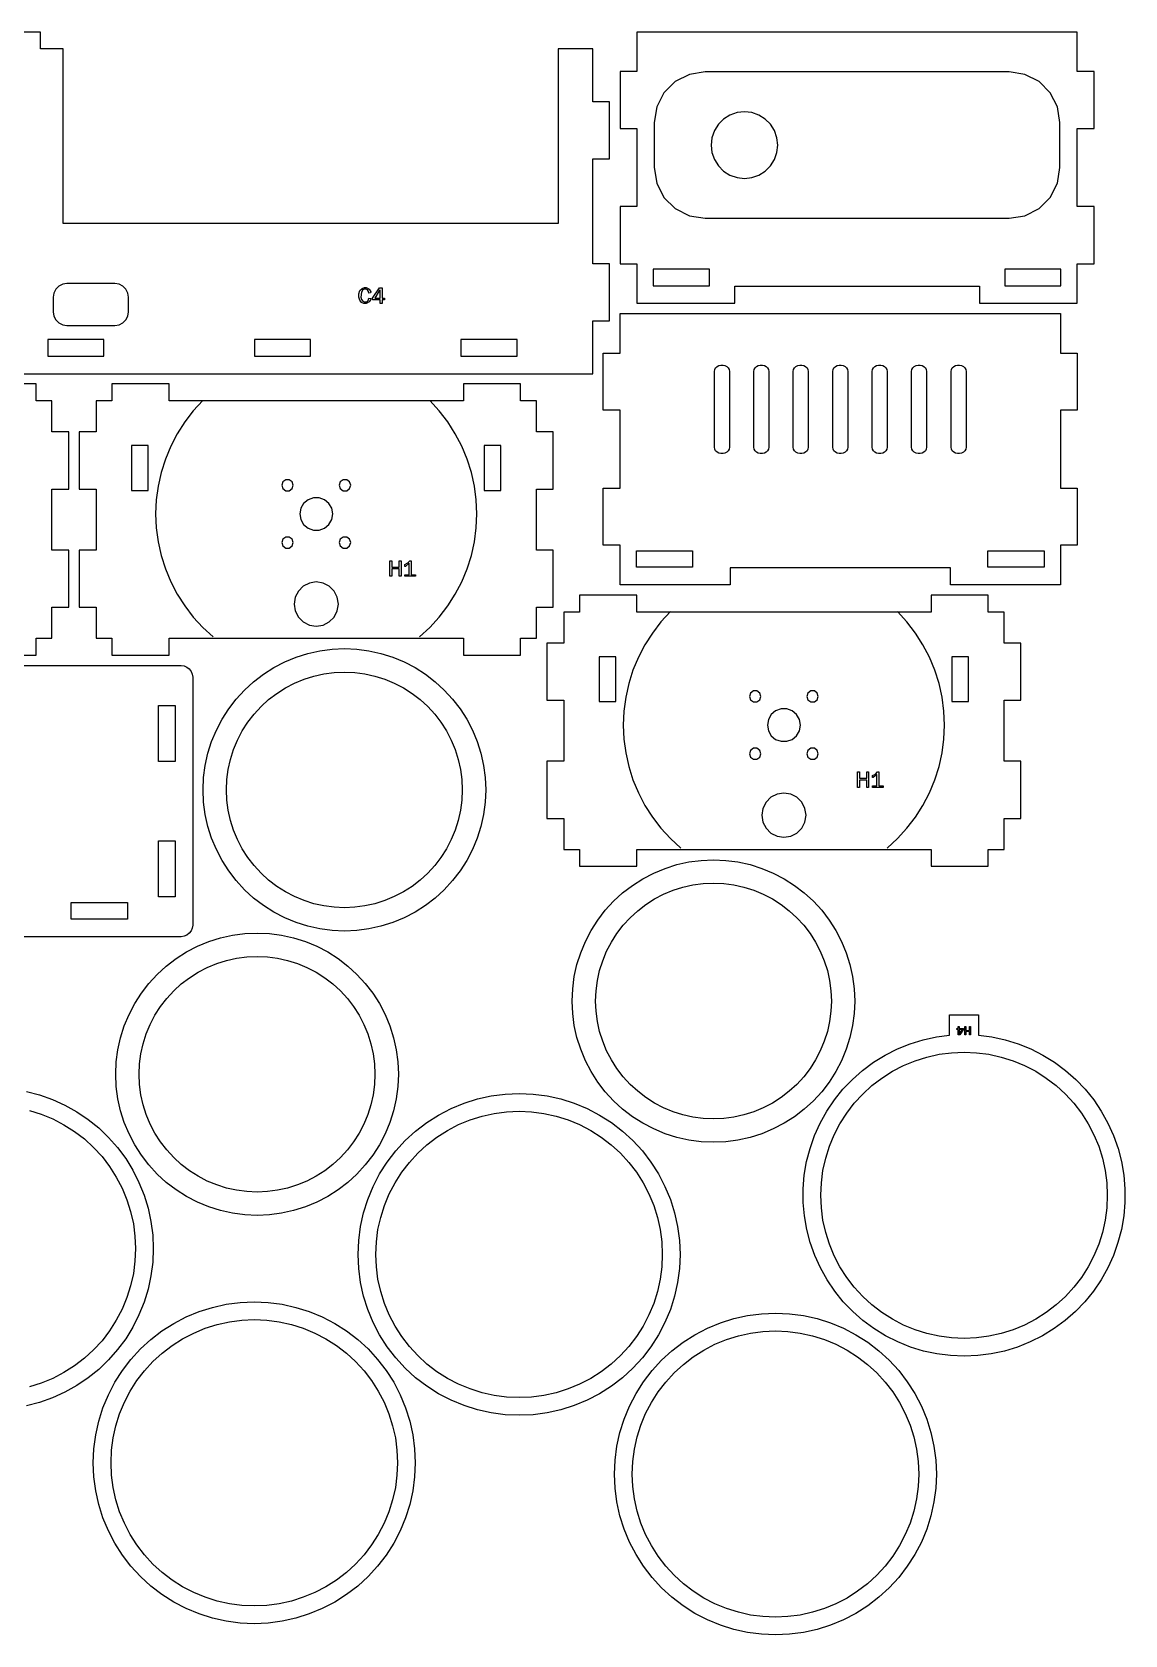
# Model space of a CAD drawing. Header units: millimetres. Extents: x 3 to 447, y 5 to 297.
# Drawn here: x 252.6 to 446.6, y 12.3 to 297 of the extents above; entities that cross this region are included whole.
import ezdxf

# ---------------------------------------------------------------- set-up
doc = ezdxf.new("R2010")
doc.units = ezdxf.units.MM
for name, color, linetype in [('CUT', 1, 'CONTINUOUS'), ('ENGRAVE', 7, 'CONTINUOUS'), ('SCORE', 5, 'CONTINUOUS')]:
    doc.layers.add(name, color=color, linetype=linetype)

msp = doc.modelspace()

# ---------------------------------------------------------------- linework, layer by layer
at = {"layer": 'CUT'}
for points in [[(242, 236.325), (352.15, 236.325), (352.15, 245.706), (355.15, 245.706), (355.15, 255.856), (352.15, 255.856), (352.15, 274.469), (355.15, 274.469), (355.15, 284.619), (352.15, 284.619), (352.15, 294), (346, 294), (346, 263), (258.15, 263), (258.15, 294), (254.15, 294), (254.15, 297), (246, 297)], [(243.2, 186.35), (253.35, 186.35), (253.35, 189.35), (256.15, 189.35), (256.15, 194.85), (259.15, 194.85), (259.15, 205), (256.15, 205), (256.15, 215.85), (259.15, 215.85), (259.15, 226), (256.15, 226), (256.15, 231.5), (253.35, 231.5), (253.35, 234.5), (243.2, 234.5)], [(229.07, 184.5), (279.08, 184.5), (279.612, 184.43), (280.113, 184.223), (280.543, 183.893), (280.873, 183.463), (281.08, 182.962), (281.15, 182.43), (281.15, 138.42), (281.08, 137.888), (280.873, 137.387), (280.543, 136.957), (280.113, 136.627), (279.612, 136.42), (279.08, 136.35), (229.07, 136.35)], [(251.631, 108.875), (253.976, 108.261), (256.26, 107.451), (258.467, 106.451), (260.581, 105.267), (262.587, 103.908), (264.471, 102.384), (266.219, 100.706), (267.819, 98.886), (269.259, 96.937), (270.528, 94.873), (271.618, 92.708), (272.521, 90.46), (273.23, 88.142), (273.74, 85.773), (274.047, 83.37), (274.15, 80.949), (274.047, 78.528), (273.74, 76.124), (273.23, 73.755), (272.521, 71.438), (271.618, 69.189), (270.528, 67.025), (269.259, 64.961), (267.819, 63.012), (266.219, 61.192), (264.471, 59.514), (262.587, 57.99), (260.581, 56.631), (258.467, 55.447), (256.26, 54.446), (253.976, 53.637), (251.631, 53.023)], [(252.155, 105.507), (254.271, 104.84), (256.32, 103.992), (258.287, 102.967), (260.158, 101.776), (261.918, 100.425), (263.553, 98.927), (265.052, 97.292), (266.402, 95.532), (267.594, 93.661), (268.618, 91.694), (269.467, 89.645), (270.134, 87.529), (270.614, 85.364), (270.903, 83.165), (271, 80.949), (270.903, 78.733), (270.614, 76.534), (270.134, 74.368), (269.467, 72.253), (268.618, 70.204), (267.594, 68.236), (266.402, 66.366), (265.052, 64.606), (263.553, 62.971), (261.918, 61.472), (260.158, 60.122), (258.287, 58.93), (256.32, 57.906), (254.271, 57.057), (252.155, 56.39)]]:
    msp.add_lwpolyline(points, dxfattribs=at)
for points in [[(360, 248.85), (377.346, 248.85), (377.346, 251.85), (420.804, 251.85), (420.804, 248.85), (438.15, 248.85), (438.15, 255.85), (441.15, 255.85), (441.15, 266), (438.15, 266), (438.15, 279.85), (441.15, 279.85), (441.15, 290), (438.15, 290), (438.15, 297), (360, 297), (360, 290), (357, 290), (357, 279.85), (360, 279.85), (360, 266), (357, 266), (357, 255.85), (360, 255.85)], [(385, 276.925), (384.851, 278.243), (384.413, 279.496), (383.707, 280.619), (382.769, 281.557), (381.646, 282.263), (380.393, 282.701), (379.075, 282.85), (377.757, 282.701), (376.504, 282.263), (375.381, 281.557), (374.443, 280.619), (373.737, 279.496), (373.299, 278.243), (373.15, 276.925), (373.299, 275.607), (373.737, 274.354), (374.443, 273.231), (375.381, 272.293), (376.504, 271.587), (377.757, 271.149), (379.075, 271), (380.393, 271.149), (381.646, 271.587), (382.769, 272.293), (383.707, 273.231), (384.413, 274.354), (384.851, 275.607)], [(362.9, 251.95), (372.85, 251.95), (372.85, 254.9), (362.9, 254.9)], [(425.3, 251.95), (435.25, 251.95), (435.25, 254.9), (425.3, 254.9)], [(269.75, 249.894), (269.63, 250.649), (269.286, 251.324), (268.75, 251.861), (268.074, 252.205), (267.319, 252.325), (258.831, 252.325), (258.076, 252.205), (257.4, 251.861), (256.864, 251.324), (256.52, 250.649), (256.4, 249.894), (256.4, 247.305), (256.52, 246.55), (256.864, 245.875), (257.4, 245.338), (258.076, 244.994), (258.831, 244.875), (267.319, 244.875), (268.074, 244.994), (268.75, 245.338), (269.286, 245.875), (269.63, 246.55), (269.75, 247.305)], [(435.15, 198.85), (415.618, 198.85), (415.618, 201.85), (376.532, 201.85), (376.532, 198.85), (357, 198.85), (357, 205.85), (354, 205.85), (354, 216), (357, 216), (357, 229.85), (354, 229.85), (354, 240), (357, 240), (357, 247), (435.15, 247), (435.15, 240), (438.15, 240), (438.15, 229.85), (435.15, 229.85), (435.15, 216), (438.15, 216), (438.15, 205.85), (435.15, 205.85)], [(255.433, 239.425), (265.383, 239.425), (265.383, 242.375), (255.433, 242.375)], [(292.1, 239.425), (302.05, 239.425), (302.05, 242.375), (292.1, 242.375)], [(328.767, 239.425), (338.717, 239.425), (338.717, 242.375), (328.767, 242.375)], [(373.75, 236.719), (373.806, 237.072), (373.966, 237.386), (374.214, 237.634), (374.528, 237.794), (374.881, 237.85), (375.269, 237.85), (375.622, 237.794), (375.936, 237.634), (376.184, 237.386), (376.344, 237.072), (376.4, 236.719), (376.4, 223.291), (376.344, 222.938), (376.184, 222.624), (375.936, 222.376), (375.622, 222.216), (375.269, 222.16), (374.881, 222.16), (374.528, 222.216), (374.214, 222.376), (373.966, 222.624), (373.806, 222.938), (373.75, 223.291)], [(380.75, 236.719), (380.806, 237.072), (380.966, 237.386), (381.214, 237.634), (381.528, 237.794), (381.881, 237.85), (382.269, 237.85), (382.622, 237.794), (382.936, 237.634), (383.184, 237.386), (383.344, 237.072), (383.4, 236.719), (383.4, 223.291), (383.344, 222.938), (383.184, 222.624), (382.936, 222.376), (382.622, 222.216), (382.269, 222.16), (381.881, 222.16), (381.528, 222.216), (381.214, 222.376), (380.966, 222.624), (380.806, 222.938), (380.75, 223.291)], [(387.75, 236.719), (387.806, 237.072), (387.966, 237.386), (388.214, 237.634), (388.528, 237.794), (388.881, 237.85), (389.269, 237.85), (389.622, 237.794), (389.936, 237.634), (390.184, 237.386), (390.344, 237.072), (390.4, 236.719), (390.4, 223.291), (390.344, 222.938), (390.184, 222.624), (389.936, 222.376), (389.622, 222.216), (389.269, 222.16), (388.881, 222.16), (388.528, 222.216), (388.214, 222.376), (387.966, 222.624), (387.806, 222.938), (387.75, 223.291)], [(394.75, 236.719), (394.806, 237.072), (394.966, 237.386), (395.214, 237.634), (395.528, 237.794), (395.881, 237.85), (396.269, 237.85), (396.622, 237.794), (396.936, 237.634), (397.184, 237.386), (397.344, 237.072), (397.4, 236.719), (397.4, 223.291), (397.344, 222.938), (397.184, 222.624), (396.936, 222.376), (396.622, 222.216), (396.269, 222.16), (395.881, 222.16), (395.528, 222.216), (395.214, 222.376), (394.966, 222.624), (394.806, 222.938), (394.75, 223.291)], [(401.75, 236.719), (401.806, 237.072), (401.966, 237.386), (402.214, 237.634), (402.528, 237.794), (402.881, 237.85), (403.269, 237.85), (403.622, 237.794), (403.936, 237.634), (404.184, 237.386), (404.344, 237.072), (404.4, 236.719), (404.4, 223.291), (404.344, 222.938), (404.184, 222.624), (403.936, 222.376), (403.622, 222.216), (403.269, 222.16), (402.881, 222.16), (402.528, 222.216), (402.214, 222.376), (401.966, 222.624), (401.806, 222.938), (401.75, 223.291)], [(408.75, 236.719), (408.806, 237.072), (408.966, 237.386), (409.214, 237.634), (409.528, 237.794), (409.881, 237.85), (410.269, 237.85), (410.622, 237.794), (410.936, 237.634), (411.184, 237.386), (411.344, 237.072), (411.4, 236.719), (411.4, 223.291), (411.344, 222.938), (411.184, 222.624), (410.936, 222.376), (410.622, 222.216), (410.269, 222.16), (409.881, 222.16), (409.528, 222.216), (409.214, 222.376), (408.966, 222.624), (408.806, 222.938), (408.75, 223.291)], [(415.75, 236.719), (415.806, 237.072), (415.966, 237.386), (416.214, 237.634), (416.528, 237.794), (416.881, 237.85), (417.269, 237.85), (417.622, 237.794), (417.936, 237.634), (418.184, 237.386), (418.344, 237.072), (418.4, 236.719), (418.4, 223.291), (418.344, 222.938), (418.184, 222.624), (417.936, 222.376), (417.622, 222.216), (417.269, 222.16), (416.881, 222.16), (416.528, 222.216), (416.214, 222.376), (415.966, 222.624), (415.806, 222.938), (415.75, 223.291)], [(264, 189.35), (266.8, 189.35), (266.8, 186.35), (276.95, 186.35), (276.95, 189.35), (329.2, 189.35), (329.2, 186.35), (339.35, 186.35), (339.35, 189.35), (342.15, 189.35), (342.15, 194.85), (345.15, 194.85), (345.15, 205), (342.15, 205), (342.15, 215.85), (345.15, 215.85), (345.15, 226), (342.15, 226), (342.15, 231.5), (339.35, 231.5), (339.35, 234.5), (329.2, 234.5), (329.2, 231.5), (276.95, 231.5), (276.95, 234.5), (266.8, 234.5), (266.8, 231.5), (264, 231.5), (264, 226), (261, 226), (261, 215.85), (264, 215.85), (264, 205), (261, 205), (261, 194.85), (264, 194.85)], [(270.3, 215.6), (273.25, 215.6), (273.25, 223.55), (270.3, 223.55)], [(332.9, 215.6), (335.85, 215.6), (335.85, 223.55), (332.9, 223.55)], [(299.005, 216.516), (298.81, 217.116), (298.299, 217.487), (297.668, 217.487), (297.158, 217.116), (296.963, 216.516), (297.158, 215.916), (297.668, 215.545), (298.299, 215.545), (298.81, 215.916)], [(309.187, 216.516), (308.992, 217.116), (308.482, 217.487), (307.851, 217.487), (307.34, 217.116), (307.145, 216.516), (307.34, 215.916), (307.851, 215.545), (308.482, 215.545), (308.992, 215.916)], [(305.999, 211.425), (305.823, 212.425), (305.315, 213.304), (304.537, 213.957), (303.583, 214.304), (302.567, 214.304), (301.613, 213.957), (300.835, 213.304), (300.327, 212.425), (300.151, 211.425), (300.327, 210.425), (300.835, 209.546), (301.613, 208.893), (302.567, 208.546), (303.583, 208.546), (304.537, 208.893), (305.315, 209.546), (305.823, 210.425)], [(299.005, 206.334), (298.81, 206.934), (298.299, 207.305), (297.668, 207.305), (297.158, 206.934), (296.963, 206.334), (297.158, 205.734), (297.668, 205.363), (298.299, 205.363), (298.81, 205.734)], [(309.187, 206.334), (308.992, 206.934), (308.482, 207.305), (307.851, 207.305), (307.34, 206.934), (307.145, 206.334), (307.34, 205.734), (307.851, 205.363), (308.482, 205.363), (308.992, 205.734)], [(369.85, 201.95), (359.9, 201.95), (359.9, 204.9), (369.85, 204.9)], [(432.25, 201.95), (422.3, 201.95), (422.3, 204.9), (432.25, 204.9)], [(306.999, 195.425), (306.807, 196.638), (306.25, 197.732), (305.382, 198.6), (304.288, 199.157), (303.075, 199.349), (301.862, 199.157), (300.768, 198.6), (299.9, 197.732), (299.343, 196.638), (299.151, 195.425), (299.343, 194.212), (299.9, 193.118), (300.768, 192.25), (301.862, 191.693), (303.075, 191.501), (304.288, 191.693), (305.382, 192.25), (306.25, 193.118), (306.807, 194.212)], [(347, 151.85), (349.8, 151.85), (349.8, 148.85), (359.95, 148.85), (359.95, 151.85), (412.2, 151.85), (412.2, 148.85), (422.35, 148.85), (422.35, 151.85), (425.15, 151.85), (425.15, 157.35), (428.15, 157.35), (428.15, 167.5), (425.15, 167.5), (425.15, 178.35), (428.15, 178.35), (428.15, 188.5), (425.15, 188.5), (425.15, 194), (422.35, 194), (422.35, 197), (412.2, 197), (412.2, 194), (359.95, 194), (359.95, 197), (349.8, 197), (349.8, 194), (347, 194), (347, 188.5), (344, 188.5), (344, 178.35), (347, 178.35), (347, 167.5), (344, 167.5), (344, 157.35), (347, 157.35)], [(283, 162.425), (283.095, 164.61), (283.381, 166.779), (283.854, 168.915), (284.512, 171.001), (285.349, 173.022), (286.359, 174.962), (287.535, 176.807), (288.866, 178.543), (290.344, 180.156), (291.957, 181.634), (293.693, 182.965), (295.538, 184.141), (297.478, 185.151), (299.499, 185.988), (301.585, 186.646), (303.721, 187.119), (305.89, 187.405), (308.075, 187.5), (310.261, 187.405), (312.429, 187.119), (314.565, 186.646), (316.651, 185.988), (318.672, 185.151), (320.613, 184.141), (322.458, 182.965), (324.193, 181.634), (325.806, 180.156), (327.284, 178.543), (328.615, 176.807), (329.791, 174.962), (330.801, 173.022), (331.638, 171.001), (332.296, 168.915), (332.769, 166.779), (333.055, 164.61), (333.15, 162.425), (333.055, 160.239), (332.769, 158.071), (332.296, 155.935), (331.638, 153.849), (330.801, 151.828), (329.791, 149.887), (328.615, 148.042), (327.284, 146.307), (325.806, 144.694), (324.193, 143.216), (322.458, 141.885), (320.613, 140.709), (318.672, 139.699), (316.651, 138.862), (314.565, 138.204), (312.429, 137.731), (310.261, 137.445), (308.075, 137.35), (305.89, 137.445), (303.721, 137.731), (301.585, 138.204), (299.499, 138.862), (297.478, 139.699), (295.538, 140.709), (293.693, 141.885), (291.957, 143.216), (290.344, 144.694), (288.866, 146.307), (287.535, 148.042), (286.359, 149.887), (285.349, 151.828), (284.512, 153.849), (283.854, 155.935), (283.381, 158.071), (283.095, 160.239)], [(353.3, 178.1), (356.25, 178.1), (356.25, 186.05), (353.3, 186.05)], [(415.9, 178.1), (418.85, 178.1), (418.85, 186.05), (415.9, 186.05)], [(287.15, 162.425), (287.23, 164.249), (287.468, 166.059), (287.863, 167.841), (288.412, 169.582), (289.111, 171.268), (289.954, 172.887), (290.934, 174.427), (292.046, 175.875), (293.279, 177.221), (294.625, 178.454), (296.073, 179.566), (297.613, 180.546), (299.232, 181.389), (300.918, 182.088), (302.659, 182.637), (304.441, 183.032), (306.251, 183.27), (308.075, 183.35), (309.899, 183.27), (311.709, 183.032), (313.491, 182.637), (315.232, 182.088), (316.918, 181.389), (318.538, 180.546), (320.077, 179.566), (321.525, 178.454), (322.871, 177.221), (324.104, 175.875), (325.216, 174.427), (326.197, 172.887), (327.039, 171.268), (327.738, 169.582), (328.287, 167.841), (328.682, 166.059), (328.92, 164.249), (329, 162.425), (328.92, 160.601), (328.682, 158.791), (328.287, 157.009), (327.738, 155.268), (327.039, 153.582), (326.197, 151.962), (325.216, 150.423), (324.104, 148.975), (322.871, 147.629), (321.525, 146.396), (320.077, 145.284), (318.538, 144.303), (316.918, 143.461), (315.232, 142.762), (313.491, 142.213), (311.709, 141.818), (309.899, 141.58), (308.075, 141.5), (306.251, 141.58), (304.441, 141.818), (302.659, 142.213), (300.918, 142.762), (299.232, 143.461), (297.613, 144.303), (296.073, 145.284), (294.625, 146.396), (293.279, 147.629), (292.046, 148.975), (290.934, 150.423), (289.954, 151.962), (289.111, 153.582), (288.412, 155.268), (287.863, 157.009), (287.468, 158.791), (287.23, 160.601)], [(382.005, 179.016), (381.81, 179.616), (381.299, 179.987), (380.668, 179.987), (380.158, 179.616), (379.963, 179.016), (380.158, 178.416), (380.668, 178.045), (381.299, 178.045), (381.81, 178.416)], [(392.187, 179.016), (391.992, 179.616), (391.482, 179.987), (390.851, 179.987), (390.34, 179.616), (390.145, 179.016), (390.34, 178.416), (390.851, 178.045), (391.482, 178.045), (391.992, 178.416)], [(278.05, 167.45), (275.1, 167.45), (275.1, 177.4), (278.05, 177.4)], [(388.999, 173.925), (388.823, 174.925), (388.315, 175.804), (387.537, 176.457), (386.583, 176.804), (385.567, 176.804), (384.613, 176.457), (383.835, 175.804), (383.327, 174.925), (383.151, 173.925), (383.327, 172.925), (383.835, 172.046), (384.613, 171.393), (385.567, 171.046), (386.583, 171.046), (387.537, 171.393), (388.315, 172.046), (388.823, 172.925)], [(382.005, 168.834), (381.81, 169.434), (381.299, 169.805), (380.668, 169.805), (380.158, 169.434), (379.963, 168.834), (380.158, 168.234), (380.668, 167.863), (381.299, 167.863), (381.81, 168.234)], [(392.187, 168.834), (391.992, 169.434), (391.482, 169.805), (390.851, 169.805), (390.34, 169.434), (390.145, 168.834), (390.34, 168.234), (390.851, 167.863), (391.482, 167.863), (391.992, 168.234)], [(389.999, 157.925), (389.807, 159.138), (389.25, 160.232), (388.382, 161.1), (387.288, 161.657), (386.075, 161.849), (384.862, 161.657), (383.768, 161.1), (382.9, 160.232), (382.343, 159.138), (382.151, 157.925), (382.343, 156.712), (382.9, 155.618), (383.768, 154.75), (384.862, 154.193), (386.075, 154.001), (387.288, 154.193), (388.382, 154.75), (389.25, 155.618), (389.807, 156.712)], [(278.05, 143.45), (275.1, 143.45), (275.1, 153.4), (278.05, 153.4)], [(348.5, 124.925), (348.595, 127.11), (348.881, 129.279), (349.354, 131.415), (350.012, 133.501), (350.849, 135.522), (351.859, 137.462), (353.035, 139.307), (354.366, 141.043), (355.844, 142.656), (357.457, 144.134), (359.193, 145.465), (361.038, 146.641), (362.978, 147.651), (364.999, 148.488), (367.085, 149.146), (369.221, 149.619), (371.39, 149.905), (373.575, 150), (375.761, 149.905), (377.929, 149.619), (380.065, 149.146), (382.151, 148.488), (384.172, 147.651), (386.113, 146.641), (387.958, 145.465), (389.693, 144.134), (391.306, 142.656), (392.784, 141.043), (394.115, 139.307), (395.291, 137.462), (396.301, 135.522), (397.138, 133.501), (397.796, 131.415), (398.269, 129.279), (398.555, 127.11), (398.65, 124.925), (398.555, 122.739), (398.269, 120.571), (397.796, 118.435), (397.138, 116.349), (396.301, 114.328), (395.291, 112.387), (394.115, 110.542), (392.784, 108.807), (391.306, 107.194), (389.693, 105.716), (387.958, 104.385), (386.113, 103.209), (384.172, 102.199), (382.151, 101.362), (380.065, 100.704), (377.929, 100.231), (375.761, 99.945), (373.575, 99.85), (371.39, 99.945), (369.221, 100.231), (367.085, 100.704), (364.999, 101.362), (362.978, 102.199), (361.038, 103.209), (359.193, 104.385), (357.457, 105.716), (355.844, 107.194), (354.366, 108.807), (353.035, 110.542), (351.859, 112.387), (350.849, 114.328), (350.012, 116.349), (349.354, 118.435), (348.881, 120.571), (348.595, 122.739)], [(352.65, 124.925), (352.73, 126.749), (352.968, 128.559), (353.363, 130.341), (353.912, 132.082), (354.611, 133.768), (355.454, 135.387), (356.434, 136.927), (357.546, 138.375), (358.779, 139.721), (360.125, 140.954), (361.573, 142.066), (363.113, 143.046), (364.732, 143.889), (366.418, 144.588), (368.159, 145.137), (369.941, 145.532), (371.751, 145.77), (373.575, 145.85), (375.399, 145.77), (377.209, 145.532), (378.991, 145.137), (380.732, 144.588), (382.418, 143.889), (384.038, 143.046), (385.577, 142.066), (387.025, 140.954), (388.371, 139.721), (389.604, 138.375), (390.716, 136.927), (391.697, 135.387), (392.539, 133.768), (393.238, 132.082), (393.787, 130.341), (394.182, 128.559), (394.42, 126.749), (394.5, 124.925), (394.42, 123.101), (394.182, 121.291), (393.787, 119.509), (393.238, 117.768), (392.539, 116.082), (391.697, 114.462), (390.716, 112.923), (389.604, 111.475), (388.371, 110.129), (387.025, 108.896), (385.577, 107.784), (384.038, 106.803), (382.418, 105.961), (380.732, 105.262), (378.991, 104.713), (377.209, 104.318), (375.399, 104.08), (373.575, 104), (371.751, 104.08), (369.941, 104.318), (368.159, 104.713), (366.418, 105.262), (364.732, 105.961), (363.113, 106.803), (361.573, 107.784), (360.125, 108.896), (358.779, 110.129), (357.546, 111.475), (356.434, 112.923), (355.454, 114.462), (354.611, 116.082), (353.912, 117.768), (353.363, 119.509), (352.968, 121.291), (352.73, 123.101)], [(269.55, 139.45), (259.6, 139.45), (259.6, 142.4), (269.55, 142.4)], [(267.5, 111.925), (267.595, 114.11), (267.881, 116.279), (268.354, 118.415), (269.012, 120.501), (269.849, 122.522), (270.859, 124.462), (272.035, 126.307), (273.366, 128.043), (274.844, 129.656), (276.457, 131.134), (278.193, 132.465), (280.038, 133.641), (281.978, 134.651), (283.999, 135.488), (286.085, 136.146), (288.221, 136.619), (290.39, 136.905), (292.575, 137), (294.761, 136.905), (296.929, 136.619), (299.065, 136.146), (301.151, 135.488), (303.172, 134.651), (305.113, 133.641), (306.958, 132.465), (308.693, 131.134), (310.306, 129.656), (311.784, 128.043), (313.115, 126.307), (314.291, 124.462), (315.301, 122.522), (316.138, 120.501), (316.796, 118.415), (317.269, 116.279), (317.555, 114.11), (317.65, 111.925), (317.555, 109.739), (317.269, 107.571), (316.796, 105.435), (316.138, 103.349), (315.301, 101.328), (314.291, 99.387), (313.115, 97.542), (311.784, 95.807), (310.306, 94.194), (308.693, 92.716), (306.958, 91.385), (305.113, 90.209), (303.172, 89.199), (301.151, 88.362), (299.065, 87.704), (296.929, 87.231), (294.761, 86.945), (292.575, 86.85), (290.39, 86.945), (288.221, 87.231), (286.085, 87.704), (283.999, 88.362), (281.978, 89.199), (280.038, 90.209), (278.193, 91.385), (276.457, 92.716), (274.844, 94.194), (273.366, 95.807), (272.035, 97.542), (270.859, 99.387), (269.849, 101.328), (269.012, 103.349), (268.354, 105.435), (267.881, 107.571), (267.595, 109.739)], [(271.65, 111.925), (271.73, 113.749), (271.968, 115.559), (272.363, 117.341), (272.912, 119.082), (273.611, 120.768), (274.454, 122.387), (275.434, 123.927), (276.546, 125.375), (277.779, 126.721), (279.125, 127.954), (280.573, 129.066), (282.113, 130.046), (283.732, 130.889), (285.418, 131.588), (287.159, 132.137), (288.941, 132.532), (290.751, 132.77), (292.575, 132.85), (294.399, 132.77), (296.209, 132.532), (297.991, 132.137), (299.732, 131.588), (301.418, 130.889), (303.038, 130.046), (304.577, 129.066), (306.025, 127.954), (307.371, 126.721), (308.604, 125.375), (309.716, 123.927), (310.697, 122.387), (311.539, 120.768), (312.238, 119.082), (312.787, 117.341), (313.182, 115.559), (313.42, 113.749), (313.5, 111.925), (313.42, 110.101), (313.182, 108.291), (312.787, 106.509), (312.238, 104.768), (311.539, 103.082), (310.697, 101.462), (309.716, 99.923), (308.604, 98.475), (307.371, 97.129), (306.025, 95.896), (304.577, 94.784), (303.038, 93.803), (301.418, 92.961), (299.732, 92.262), (297.991, 91.713), (296.209, 91.318), (294.399, 91.08), (292.575, 91), (290.751, 91.08), (288.941, 91.318), (287.159, 91.713), (285.418, 92.262), (283.732, 92.961), (282.113, 93.803), (280.573, 94.784), (279.125, 95.896), (277.779, 97.129), (276.546, 98.475), (275.434, 99.923), (274.454, 101.462), (273.611, 103.082), (272.912, 104.768), (272.363, 106.509), (271.968, 108.291), (271.73, 110.101)], [(420.626, 118.881), (422.96, 118.575), (425.328, 118.058), (427.643, 117.342), (429.889, 116.433), (432.05, 115.336), (434.11, 114.061), (436.055, 112.615), (437.87, 111.01), (439.543, 109.257), (441.061, 107.368), (442.414, 105.358), (443.592, 103.24), (444.586, 101.03), (445.389, 98.744), (445.995, 96.398), (446.401, 94.008), (446.602, 91.594), (446.599, 89.17), (446.39, 86.756), (445.977, 84.369), (445.363, 82.024), (444.554, 79.74), (443.553, 77.533), (442.369, 75.419), (441.01, 73.413), (439.486, 71.529), (437.808, 69.781), (435.988, 68.181), (434.039, 66.741), (431.975, 65.472), (429.811, 64.382), (427.562, 63.479), (425.245, 62.77), (422.876, 62.26), (420.472, 61.953), (418.051, 61.85), (415.63, 61.953), (413.227, 62.26), (410.858, 62.77), (408.54, 63.479), (406.292, 64.382), (404.127, 65.472), (402.063, 66.741), (400.114, 68.181), (398.294, 69.781), (396.616, 71.529), (395.092, 73.413), (393.733, 75.419), (392.549, 77.533), (391.549, 79.74), (390.739, 82.024), (390.125, 84.369), (389.713, 86.756), (389.504, 89.17), (389.5, 91.594), (389.702, 94.008), (390.107, 96.398), (390.714, 98.744), (391.517, 101.03), (392.511, 103.24), (393.688, 105.358), (395.041, 107.368), (396.559, 109.257), (398.232, 111.01), (400.047, 112.615), (401.992, 114.061), (404.052, 115.336), (406.213, 116.433), (408.459, 117.342), (410.775, 118.058), (413.142, 118.575), (415.476, 118.881), (415.476, 122.5), (420.626, 122.5)], [(443.476, 90.425), (443.379, 88.209), (443.09, 86.01), (442.61, 83.845), (441.943, 81.729), (441.094, 79.68), (440.07, 77.713), (438.878, 75.842), (437.528, 74.082), (436.029, 72.447), (434.394, 70.948), (432.634, 69.598), (430.764, 68.406), (428.796, 67.382), (426.747, 66.533), (424.632, 65.866), (422.466, 65.386), (420.267, 65.097), (418.051, 65), (415.835, 65.097), (413.636, 65.386), (411.471, 65.866), (409.355, 66.533), (407.306, 67.382), (405.339, 68.406), (403.468, 69.598), (401.708, 70.948), (400.073, 72.447), (398.575, 74.082), (397.224, 75.842), (396.033, 77.713), (395.008, 79.68), (394.16, 81.729), (393.493, 83.845), (393.012, 86.01), (392.723, 88.209), (392.626, 90.425), (392.723, 92.641), (393.012, 94.84), (393.493, 97.005), (394.16, 99.121), (395.008, 101.17), (396.033, 103.137), (397.224, 105.008), (398.575, 106.768), (400.073, 108.403), (401.708, 109.902), (403.468, 111.252), (405.339, 112.444), (407.306, 113.468), (409.355, 114.317), (411.471, 114.984), (413.636, 115.464), (415.835, 115.753), (418.051, 115.85), (420.267, 115.753), (422.466, 115.464), (424.632, 114.984), (426.747, 114.317), (428.796, 113.468), (430.764, 112.444), (432.634, 111.252), (434.394, 109.902), (436.029, 108.403), (437.528, 106.768), (438.878, 105.008), (440.07, 103.137), (441.094, 101.17), (441.943, 99.121), (442.61, 97.005), (443.09, 94.84), (443.379, 92.641)], [(310.5, 79.925), (310.609, 82.415), (310.934, 84.887), (311.474, 87.321), (312.223, 89.698), (313.177, 92.001), (314.328, 94.212), (315.668, 96.315), (317.185, 98.293), (318.869, 100.131), (320.707, 101.815), (322.685, 103.332), (324.788, 104.672), (326.999, 105.823), (329.302, 106.777), (331.679, 107.526), (334.113, 108.066), (336.585, 108.391), (339.075, 108.5), (341.566, 108.391), (344.037, 108.066), (346.471, 107.526), (348.848, 106.777), (351.151, 105.823), (353.363, 104.672), (355.465, 103.332), (357.443, 101.815), (359.281, 100.131), (360.965, 98.293), (362.482, 96.315), (363.822, 94.212), (364.973, 92.001), (365.927, 89.698), (366.676, 87.321), (367.216, 84.887), (367.541, 82.415), (367.65, 79.925), (367.541, 77.434), (367.216, 74.963), (366.676, 72.529), (365.927, 70.152), (364.973, 67.849), (363.822, 65.637), (362.482, 63.535), (360.965, 61.557), (359.281, 59.719), (357.443, 58.035), (355.465, 56.518), (353.363, 55.178), (351.151, 54.027), (348.848, 53.073), (346.471, 52.324), (344.037, 51.784), (341.566, 51.459), (339.075, 51.35), (336.585, 51.459), (334.113, 51.784), (331.679, 52.324), (329.302, 53.073), (326.999, 54.027), (324.788, 55.178), (322.685, 56.518), (320.707, 58.035), (318.869, 59.719), (317.185, 61.557), (315.668, 63.535), (314.328, 65.637), (313.177, 67.849), (312.223, 70.152), (311.474, 72.529), (310.934, 74.963), (310.609, 77.434)], [(313.65, 79.925), (313.747, 82.141), (314.036, 84.34), (314.516, 86.505), (315.183, 88.621), (316.032, 90.67), (317.056, 92.637), (318.248, 94.508), (319.598, 96.268), (321.097, 97.903), (322.732, 99.402), (324.492, 100.752), (326.363, 101.944), (328.33, 102.968), (330.379, 103.817), (332.495, 104.484), (334.66, 104.964), (336.859, 105.253), (339.075, 105.35), (341.291, 105.253), (343.49, 104.964), (345.656, 104.484), (347.771, 103.817), (349.82, 102.968), (351.788, 101.944), (353.658, 100.752), (355.418, 99.402), (357.053, 97.903), (358.552, 96.268), (359.902, 94.508), (361.094, 92.637), (362.118, 90.67), (362.967, 88.621), (363.634, 86.505), (364.114, 84.34), (364.403, 82.141), (364.5, 79.925), (364.403, 77.709), (364.114, 75.51), (363.634, 73.344), (362.967, 71.229), (362.118, 69.18), (361.094, 67.212), (359.902, 65.342), (358.552, 63.582), (357.053, 61.947), (355.418, 60.448), (353.658, 59.098), (351.788, 57.906), (349.82, 56.882), (347.771, 56.033), (345.656, 55.366), (343.49, 54.886), (341.291, 54.597), (339.075, 54.5), (336.859, 54.597), (334.66, 54.886), (332.495, 55.366), (330.379, 56.033), (328.33, 56.882), (326.363, 57.906), (324.492, 59.098), (322.732, 60.448), (321.097, 61.947), (319.598, 63.582), (318.248, 65.342), (317.056, 67.212), (316.032, 69.18), (315.183, 71.229), (314.516, 73.344), (314.036, 75.51), (313.747, 77.709)], [(263.5, 42.925), (263.609, 45.415), (263.934, 47.887), (264.474, 50.321), (265.223, 52.698), (266.177, 55.001), (267.328, 57.212), (268.668, 59.315), (270.185, 61.293), (271.869, 63.131), (273.707, 64.815), (275.685, 66.332), (277.788, 67.672), (279.999, 68.823), (282.302, 69.777), (284.679, 70.526), (287.113, 71.066), (289.585, 71.391), (292.075, 71.5), (294.566, 71.391), (297.037, 71.066), (299.471, 70.526), (301.848, 69.777), (304.151, 68.823), (306.363, 67.672), (308.465, 66.332), (310.443, 64.815), (312.281, 63.131), (313.965, 61.293), (315.482, 59.315), (316.822, 57.212), (317.973, 55.001), (318.927, 52.698), (319.676, 50.321), (320.216, 47.887), (320.541, 45.415), (320.65, 42.925), (320.541, 40.434), (320.216, 37.963), (319.676, 35.529), (318.927, 33.152), (317.973, 30.849), (316.822, 28.637), (315.482, 26.535), (313.965, 24.557), (312.281, 22.719), (310.443, 21.035), (308.465, 19.518), (306.363, 18.178), (304.151, 17.027), (301.848, 16.073), (299.471, 15.324), (297.037, 14.784), (294.566, 14.459), (292.075, 14.35), (289.585, 14.459), (287.113, 14.784), (284.679, 15.324), (282.302, 16.073), (279.999, 17.027), (277.788, 18.178), (275.685, 19.518), (273.707, 21.035), (271.869, 22.719), (270.185, 24.557), (268.668, 26.535), (267.328, 28.637), (266.177, 30.849), (265.223, 33.152), (264.474, 35.529), (263.934, 37.963), (263.609, 40.434)], [(266.65, 42.925), (266.747, 45.141), (267.036, 47.34), (267.516, 49.505), (268.183, 51.621), (269.032, 53.67), (270.056, 55.637), (271.248, 57.508), (272.598, 59.268), (274.097, 60.903), (275.732, 62.402), (277.492, 63.752), (279.363, 64.944), (281.33, 65.968), (283.379, 66.817), (285.495, 67.484), (287.66, 67.964), (289.859, 68.253), (292.075, 68.35), (294.291, 68.253), (296.49, 67.964), (298.656, 67.484), (300.771, 66.817), (302.82, 65.968), (304.788, 64.944), (306.658, 63.752), (308.418, 62.402), (310.053, 60.903), (311.552, 59.268), (312.902, 57.508), (314.094, 55.637), (315.118, 53.67), (315.967, 51.621), (316.634, 49.505), (317.114, 47.34), (317.403, 45.141), (317.5, 42.925), (317.403, 40.709), (317.114, 38.51), (316.634, 36.344), (315.967, 34.229), (315.118, 32.18), (314.094, 30.212), (312.902, 28.342), (311.552, 26.582), (310.053, 24.947), (308.418, 23.448), (306.658, 22.098), (304.788, 20.906), (302.82, 19.882), (300.771, 19.033), (298.656, 18.366), (296.49, 17.886), (294.291, 17.597), (292.075, 17.5), (289.859, 17.597), (287.66, 17.886), (285.495, 18.366), (283.379, 19.033), (281.33, 19.882), (279.363, 20.906), (277.492, 22.098), (275.732, 23.448), (274.097, 24.947), (272.598, 26.582), (271.248, 28.342), (270.056, 30.212), (269.032, 32.18), (268.183, 34.229), (267.516, 36.344), (267.036, 38.51), (266.747, 40.709)], [(356, 40.925), (356.109, 43.415), (356.434, 45.887), (356.974, 48.321), (357.723, 50.698), (358.677, 53.001), (359.828, 55.212), (361.168, 57.315), (362.685, 59.293), (364.369, 61.131), (366.207, 62.815), (368.185, 64.332), (370.288, 65.672), (372.499, 66.823), (374.802, 67.777), (377.179, 68.526), (379.613, 69.066), (382.085, 69.391), (384.575, 69.5), (387.066, 69.391), (389.537, 69.066), (391.971, 68.526), (394.348, 67.777), (396.651, 66.823), (398.863, 65.672), (400.965, 64.332), (402.943, 62.815), (404.781, 61.131), (406.465, 59.293), (407.982, 57.315), (409.322, 55.212), (410.473, 53.001), (411.427, 50.698), (412.176, 48.321), (412.716, 45.887), (413.041, 43.415), (413.15, 40.925), (413.041, 38.434), (412.716, 35.963), (412.176, 33.529), (411.427, 31.152), (410.473, 28.849), (409.322, 26.637), (407.982, 24.535), (406.465, 22.557), (404.781, 20.719), (402.943, 19.035), (400.965, 17.518), (398.863, 16.178), (396.651, 15.027), (394.348, 14.073), (391.971, 13.324), (389.537, 12.784), (387.066, 12.459), (384.575, 12.35), (382.085, 12.459), (379.613, 12.784), (377.179, 13.324), (374.802, 14.073), (372.499, 15.027), (370.288, 16.178), (368.185, 17.518), (366.207, 19.035), (364.369, 20.719), (362.685, 22.557), (361.168, 24.535), (359.828, 26.637), (358.677, 28.849), (357.723, 31.152), (356.974, 33.529), (356.434, 35.963), (356.109, 38.434)], [(359.15, 40.925), (359.247, 43.141), (359.536, 45.34), (360.016, 47.505), (360.683, 49.621), (361.532, 51.67), (362.556, 53.637), (363.748, 55.508), (365.098, 57.268), (366.597, 58.903), (368.232, 60.402), (369.992, 61.752), (371.863, 62.944), (373.83, 63.968), (375.879, 64.817), (377.995, 65.484), (380.16, 65.964), (382.359, 66.253), (384.575, 66.35), (386.791, 66.253), (388.99, 65.964), (391.156, 65.484), (393.271, 64.817), (395.32, 63.968), (397.288, 62.944), (399.158, 61.752), (400.918, 60.402), (402.553, 58.903), (404.052, 57.268), (405.402, 55.508), (406.594, 53.637), (407.618, 51.67), (408.467, 49.621), (409.134, 47.505), (409.614, 45.34), (409.903, 43.141), (410, 40.925), (409.903, 38.709), (409.614, 36.51), (409.134, 34.344), (408.467, 32.229), (407.618, 30.18), (406.594, 28.212), (405.402, 26.342), (404.052, 24.582), (402.553, 22.947), (400.918, 21.448), (399.158, 20.098), (397.288, 18.906), (395.32, 17.882), (393.271, 17.033), (391.156, 16.366), (388.99, 15.886), (386.791, 15.597), (384.575, 15.5), (382.359, 15.597), (380.16, 15.886), (377.995, 16.366), (375.879, 17.033), (373.83, 17.882), (371.863, 18.906), (369.992, 20.098), (368.232, 21.448), (366.597, 22.947), (365.098, 24.582), (363.748, 26.342), (362.556, 28.212), (361.532, 30.18), (360.683, 32.229), (360.016, 34.344), (359.536, 36.51), (359.247, 38.709)]]:
    msp.add_lwpolyline(points, close=True, dxfattribs=at)
at = {"layer": 'ENGRAVE'}
for points in [[(435.075, 280.925), (434.635, 283.706), (433.356, 286.215), (431.365, 288.206), (428.856, 289.485), (426.075, 289.925), (372.075, 289.925), (369.294, 289.485), (366.785, 288.206), (364.794, 286.215), (363.515, 283.706), (363.075, 280.925), (363.075, 272.925), (363.515, 270.144), (364.794, 267.635), (366.785, 265.644), (369.294, 264.365), (372.075, 263.925), (426.075, 263.925), (428.856, 264.365), (431.365, 265.644), (433.356, 267.635), (434.635, 270.144), (435.075, 272.925)], [(311.622, 251.614), (311.914, 251.614), (312.289, 251.489), (312.497, 251.322), (312.747, 250.864), (312.706, 250.697), (312.414, 250.655), (312.372, 250.905), (312.164, 251.197), (311.914, 251.322), (311.581, 251.322), (311.331, 251.197), (311.081, 250.822), (310.997, 249.947), (311.122, 249.489), (311.331, 249.197), (311.581, 249.072), (312.039, 249.114), (312.289, 249.322), (312.414, 249.739), (312.747, 249.697), (312.706, 249.447), (312.497, 249.072), (311.956, 248.78), (311.539, 248.78), (311.122, 248.947), (310.789, 249.364), (310.622, 249.905), (310.622, 250.53), (310.831, 251.114), (311.206, 251.489)], [(314.331, 251.572), (314.747, 251.572), (314.747, 249.739), (315.206, 249.739), (315.206, 249.447), (314.747, 249.447), (314.747, 248.822), (314.414, 248.822), (314.414, 249.447), (313.081, 249.447), (313.081, 249.739)], [(314.414, 251.239), (314.247, 251.072), (313.456, 249.739), (314.414, 249.739)], [(316.16, 203.114), (316.494, 203.114), (316.494, 201.989), (317.785, 201.989), (317.785, 203.114), (318.119, 203.114), (318.119, 200.364), (317.785, 200.364), (317.785, 201.656), (316.494, 201.656), (316.494, 200.364), (316.16, 200.364)], [(319.66, 203.114), (319.91, 203.114), (319.91, 200.614), (320.702, 200.614), (320.702, 200.364), (318.785, 200.364), (318.785, 200.614), (319.577, 200.614), (319.577, 202.656), (318.91, 202.114), (318.827, 202.114), (318.827, 202.448), (319.327, 202.739)], [(399.16, 165.614), (399.494, 165.614), (399.494, 164.489), (400.785, 164.489), (400.785, 165.614), (401.119, 165.614), (401.119, 162.864), (400.785, 162.864), (400.785, 164.156), (399.494, 164.156), (399.494, 162.864), (399.16, 162.864)], [(402.66, 165.614), (402.91, 165.614), (402.91, 163.114), (403.702, 163.114), (403.702, 162.864), (401.785, 162.864), (401.785, 163.114), (402.577, 163.114), (402.577, 165.156), (401.91, 164.614), (401.827, 164.614), (401.827, 164.948), (402.327, 165.239)], [(417.275, 118.931), (417.034, 118.931), (417.034, 119.894), (416.793, 119.894), (416.793, 120.047), (417.034, 120.047), (417.034, 120.375), (417.209, 120.375), (417.209, 120.047), (417.931, 120.025), (417.931, 119.916)], [(417.209, 119.084), (417.69, 119.806), (417.712, 119.894), (417.209, 119.894)], [(419.2, 118.931), (419.025, 118.931), (419.025, 119.522), (418.346, 119.522), (418.346, 118.931), (418.171, 118.931), (418.171, 120.375), (418.346, 120.375), (418.346, 119.697), (419.025, 119.697), (419.025, 120.375), (419.2, 120.375)]]:
    msp.add_lwpolyline(points, close=True, dxfattribs=at)
at = {"layer": 'SCORE'}
for points in [[(282.922, 231.578), (281.243, 229.744), (279.729, 227.772), (278.393, 225.675), (277.245, 223.47), (276.294, 221.173), (275.546, 218.801), (275.008, 216.374), (274.683, 213.909), (274.575, 211.425), (274.683, 208.941), (275.008, 206.476), (275.546, 204.049), (276.294, 201.677), (277.245, 199.38), (278.393, 197.175), (279.729, 195.078), (281.243, 193.106), (282.922, 191.272), (284.756, 189.593)], [(321.394, 189.593), (323.228, 191.272), (324.907, 193.106), (326.421, 195.078), (327.757, 197.175), (328.905, 199.38), (329.856, 201.677), (330.604, 204.049), (331.142, 206.476), (331.467, 208.941), (331.575, 211.425), (331.467, 213.909), (331.142, 216.374), (330.604, 218.801), (329.856, 221.173), (328.905, 223.47), (327.757, 225.675), (326.421, 227.772), (324.907, 229.744), (323.228, 231.578)], [(365.922, 194.078), (364.243, 192.244), (362.729, 190.272), (361.393, 188.175), (360.245, 185.97), (359.294, 183.673), (358.546, 181.301), (358.008, 178.874), (357.683, 176.409), (357.575, 173.925), (357.683, 171.441), (358.008, 168.976), (358.546, 166.549), (359.294, 164.177), (360.245, 161.88), (361.393, 159.675), (362.729, 157.578), (364.243, 155.606), (365.922, 153.772), (367.756, 152.093)], [(404.394, 152.093), (406.228, 153.772), (407.907, 155.606), (409.421, 157.578), (410.757, 159.675), (411.905, 161.88), (412.856, 164.177), (413.604, 166.549), (414.142, 168.976), (414.467, 171.441), (414.575, 173.925), (414.467, 176.409), (414.142, 178.874), (413.604, 181.301), (412.856, 183.673), (411.905, 185.97), (410.757, 188.175), (409.421, 190.272), (407.907, 192.244), (406.228, 194.078)]]:
    msp.add_lwpolyline(points, dxfattribs=at)

doc.saveas('drawing.dxf')
